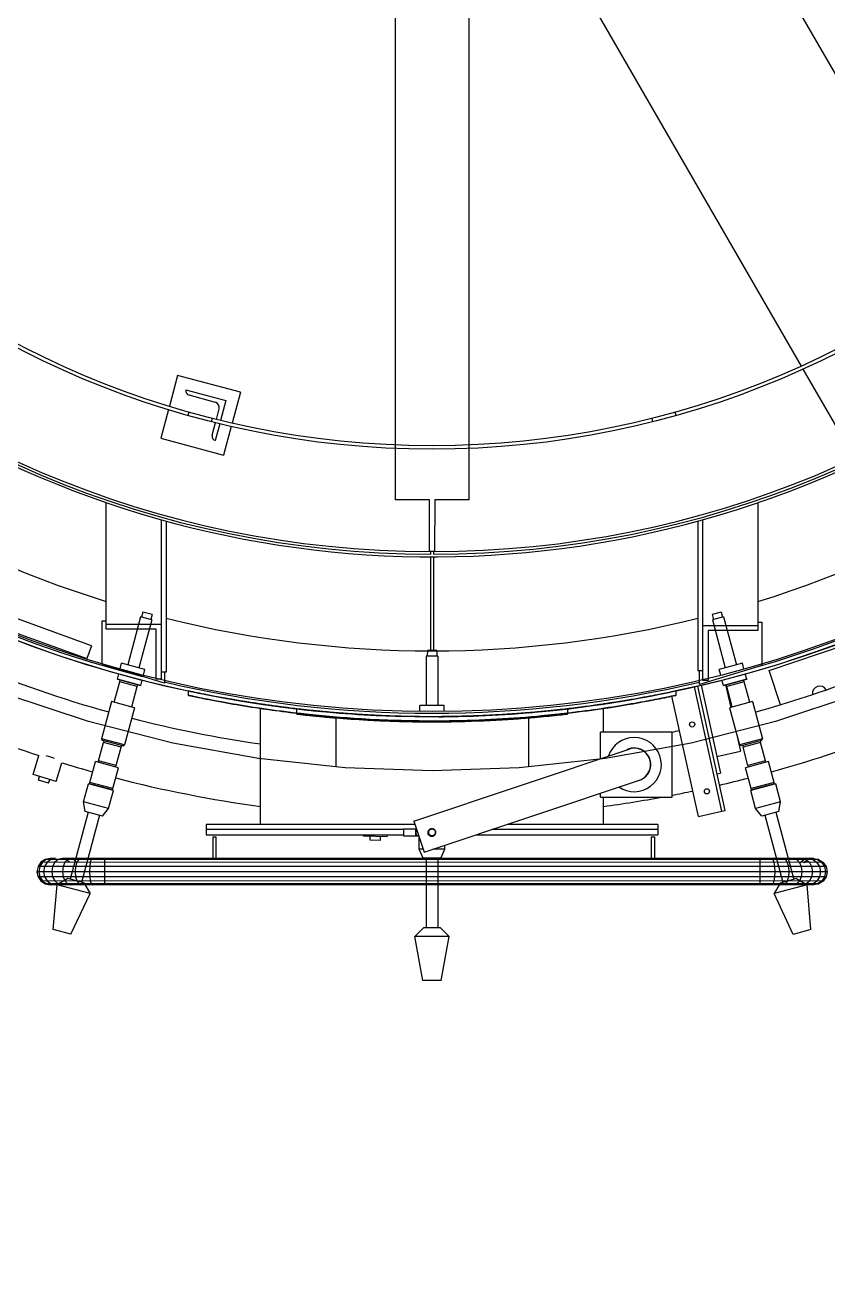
# Model space of a CAD drawing. Header units: metres. Extents: x 0 to 63075, y 0 to 44550.
# Drawn here: x 52627.5 to 52849.9, y 38538.7 to 38888 of the extents above; entities that cross this region are included whole.
import ezdxf

# ---------------------------------------------------------------- set-up
doc = ezdxf.new("R2010")
doc.units = ezdxf.units.M
doc.header["$LTSCALE"] = 75
for name, color, linetype in [('GSB', 7, 'Continuous'), ('ML6', 1, 'Continuous'), ('SDM', 7, 'Continuous'), ('SL1', 8, 'Continuous')]:
    doc.layers.add(name, color=color, linetype=linetype)
doc.styles.add('ROMANS', font='ROMANS.SHX')
doc.dimstyles.new('75___1-75', dxfattribs={"dimscale": 75, "dimtxt": 2.5, "dimasz": 2, "dimexe": 1.5, "dimexo": 1, "dimgap": 0.5, "dimtad": 1, "dimdec": 0, "dimzin": 12, "dimtxsty": 'ROMANS', "dimcen": 0, "dimclrd": 256, "dimclre": 256, "dimclrt": 3, "dimazin": 3, "dimtfac": 1, "dimtdec": 0, "dimtmove": 0, "dimatfit": 0, "dimfxl": 1, "dimlwd": -1, "dimlwe": -1, "dimarcsym": 0})

# ---------------------------------------------------------------- blocks, each defined once
blk = doc.blocks.new('A$C6bae614f')
at = {"layer": 'SL1'}
for p, q in [((365301.8, 34362.4), (365301.7, 32904.5)), ((365438.3, 32904.5), (365438.3, 34362.4)), ((365741.2, 34335.5), (366331.2, 33313.4)), ((365460.8, 34173.6), (366050.8, 33151.5)), ((366054, 33146), (366297, 32725.1)), ((364900.5, 33134.3), (364885.3, 33077.4)), ((365016.4, 33103.2), (364900.5, 33134.3)), ((364916, 33107.4), (364989.6, 33087.7)), ((365016.4, 33103.2), (365001.2, 33046.3)), ((364970.2, 33084.6), (364921.7, 33097.6)), ((364989.6, 33087.7), (364979.9, 33051.3)), ((364883.6, 33071.2), (364869.5, 33018.3)), ((364921.3, 33066.7), (364919.6, 33060.6)), ((364963.1, 33049), (364964.7, 33055.1)), ((364972.1, 33053.2), (364977.2, 33072.4)), ((365775.3, 33055.1), (365776.9, 33048.9)), ((365820.4, 33060.6), (365818.7, 33066.7)), ((364964.2, 33023.9), (364970.4, 33047.1)), ((364978.2, 33045.2), (364969.9, 33014.1)), ((364999.5, 33040.2), (364985.4, 32987.3)), ((364869.5, 33018.3), (364985.4, 32987.3)), ((364768.6, 32665.9), (364768.7, 32899.7)), ((365365.2, 32904.5), (365301.7, 32904.5)), ((365365.2, 32809.3), (365365.2, 32904.5)), ((365374.8, 32904.5), (365374.7, 32809.3)), ((365438.3, 32904.5), (365374.8, 32904.5)), ((365971.3, 32899.7), (365971.3, 32663.4)), ((364870.3, 32868.1), (364870.2, 32573.8)), ((365869.7, 32571.3), (365869.7, 32868.1)), ((364879.8, 32587.3), (364879.8, 32865.5)), ((365860.2, 32865.5), (365860.2, 32589.5)), ((365374.7, 32809.3), (365365.2, 32809.3)), ((365366.8, 32799.5), (365366.8, 32626)), ((365367.6, 32804.5), (365367.6, 32809.3)), ((365372.4, 32809.3), (365372.4, 32804.5)), ((365373.2, 32626), (365373.2, 32799.5)), ((364741.6, 32635.6), (364553.6, 32704)), ((364761.2, 32601.4), (364761.2, 32681.4)), ((364761.2, 32681.4), (364768.6, 32681.4)), ((364832.2, 32688.6), (364808.5, 32600.4)), ((364852.8, 32683.1), (364829.1, 32594.9)), ((364852.8, 32683.1), (364832.2, 32688.6)), ((364836.6, 32697.7), (364834, 32688.1)), ((364853.5, 32693.2), (364836.6, 32697.7)), ((364853.5, 32693.2), (364850.9, 32683.6)), ((365903.3, 32697.7), (365886.5, 32693.2)), ((365886.5, 32693.2), (365889, 32683.5)), ((365907.8, 32688.6), (365887.2, 32683)), ((365887.2, 32683), (365910.8, 32594.8)), ((365903.3, 32697.7), (365906, 32688.1)), ((365907.8, 32688.6), (365931.4, 32600.3)), ((364544.9, 32680.2), (364732.9, 32611.8)), ((364768.6, 32675.4), (364870.2, 32675.4)), ((364860.7, 32665.9), (364768.6, 32665.9)), ((364860.7, 32573.8), (364860.7, 32665.9)), ((365869.7, 32672.9), (365971.3, 32672.9)), ((365879.2, 32663.4), (365879.2, 32571.3)), ((365971.3, 32663.4), (365879.2, 32663.4)), ((365971.3, 32679.2), (365978.4, 32679.2)), ((365978.4, 32679.2), (365978.4, 32599.2)), ((364741.6, 32635.6), (364732.9, 32611.8)), ((365991.7, 32589.8), (366133.7, 32638)), ((365380.6, 32616.4), (365359.3, 32616.4)), ((365359.3, 32616.4), (365359.3, 32525)), ((365361.3, 32626.4), (365361.2, 32616.4)), ((365378.7, 32626.4), (365361.3, 32626.4)), ((365378.7, 32626.4), (365378.7, 32616.4)), ((365380.6, 32616.4), (365380.6, 32525)), ((364876.2, 32566.4), (364761.2, 32601.4)), ((364794.5, 32592.9), (364797.3, 32603.4)), ((364794.5, 32592.9), (364797.3, 32603.4)), ((364840.3, 32591.9), (364797.3, 32603.4)), ((364840.3, 32591.9), (364797.3, 32603.4)), ((364837.5, 32581.3), (364840.3, 32591.9)), ((364837.5, 32581.3), (364840.3, 32591.9)), ((365860.2, 32589.5), (365869.7, 32589.5)), ((365978.4, 32599.2), (365863.4, 32564.2)), ((365863.4, 32564.2), (365863.4, 32589.5)), ((365942.6, 32603.3), (365899.6, 32591.8)), ((365942.6, 32603.3), (365899.6, 32591.8)), ((365902.5, 32581.3), (365899.6, 32591.8)), ((365902.5, 32581.3), (365899.6, 32591.8)), ((365945.4, 32592.8), (365942.6, 32603.3)), ((365945.4, 32592.8), (365942.6, 32603.3)), ((366013.1, 32526.7), (365991.7, 32589.8)), ((364783.7, 32531.2), (364793.9, 32569.1)), ((364789.4, 32573.9), (364792.1, 32583.7)), ((364789.4, 32573.9), (364792.1, 32583.7)), ((364832.4, 32562.4), (364789.4, 32573.9)), ((364789.4, 32573.9), (364832.4, 32562.4)), ((364793.9, 32569.1), (364794.8, 32572.5)), ((364826.2, 32560.5), (364793.9, 32569.1)), ((364832.4, 32562.4), (364835, 32572.2)), ((364832.4, 32562.4), (364835, 32572.2)), ((364870.2, 32573.8), (364860.7, 32573.8)), ((364870.2, 32587.3), (364879.8, 32587.3)), ((364876.2, 32587.3), (364876.2, 32566.4)), ((365879.2, 32571.3), (365869.7, 32571.3)), ((365907.5, 32562.4), (365904.9, 32572.1)), ((365907.5, 32562.4), (365904.9, 32572.1)), ((365950.5, 32573.9), (365907.5, 32562.4)), ((365907.5, 32562.4), (365950.5, 32573.9)), ((365946.1, 32569.1), (365913.8, 32560.4)), ((365946.1, 32569.1), (365945.2, 32572.4)), ((365956.2, 32531.2), (365946.1, 32569.1)), ((365950.5, 32573.9), (365947.9, 32583.6)), ((365950.5, 32573.9), (365947.9, 32583.6)), ((364736.1, 32495.7), (364583.7, 32546.4)), ((364816, 32522.6), (364826.2, 32560.5)), ((364826.2, 32560.5), (364827.1, 32563.8)), ((364920, 32552.2), (364919.8, 32552.2)), ((364920, 32552.2), (364920, 32544)), ((365861.4, 32320.6), (365812.2, 32542.3)), ((365819.9, 32543.9), (365820, 32544)), ((365853.9, 32559.6), (365820, 32552.1)), ((365820, 32552.1), (365820, 32544)), ((365860.1, 32561), (365853.9, 32559.6)), ((365904.8, 32330.2), (365853.9, 32559.6)), ((365911, 32331.5), (365860.1, 32561.1)), ((365866.3, 32562.6), (365902.2, 32400.5)), ((365911.6, 32563.4), (365920.9, 32521.7)), ((365913.8, 32560.4), (365912.9, 32563.8)), ((365923.9, 32522.5), (365913.8, 32560.4)), ((366156.3, 32546.4), (366003.9, 32495.7)), ((364778.8, 32532.6), (364760.2, 32463.8)), ((364821, 32521.2), (364778.8, 32532.6)), ((364821, 32521.2), (364802.7, 32452.5)), ((365045, 32529.3), (365045, 32529.2)), ((365053.5, 32305.7), (365053.5, 32519.9)), ((365120, 32519.1), (365120, 32509.6)), ((365126.9, 32518.3), (365124.8, 32518.6)), ((365392.2, 32525), (365347.7, 32525)), ((365392.2, 32525), (365347.7, 32525)), ((365347.7, 32514.2), (365347.7, 32525)), ((365347.7, 32514.2), (365347.7, 32525)), ((365392.2, 32514.1), (365392.2, 32525)), ((365392.2, 32514.1), (365392.2, 32525)), ((365620, 32519.1), (365620, 32509.6)), ((365677, 32526.6), (365677, 32526.6)), ((365686.5, 32528), (365686.5, 32528)), ((365686.5, 32476.2), (365686.5, 32519.9)), ((365695, 32529.2), (365695, 32529.2)), ((365961.2, 32532.5), (365919, 32521.2)), ((365919, 32521.2), (365937.3, 32452.4)), ((365961.2, 32532.5), (365979.8, 32463.8)), ((364891.7, 32456), (364736.1, 32495.7)), ((365164.1, 32504.9), (365164.1, 32504.9)), ((365192.2, 32511.9), (365192.2, 32511.9)), ((365192.2, 32502.4), (365192.2, 32412.1)), ((365547.8, 32511.9), (365547.8, 32511.9)), ((365547.8, 32502.4), (365547.8, 32412.1)), ((366003.9, 32495.7), (365848.3, 32455.9)), ((365812.7, 32476.2), (365680.7, 32476.2)), ((365680.7, 32427.1), (365680.7, 32476.2)), ((365812.7, 32356.2), (365812.7, 32476.2)), ((365931, 32475.8), (365938.8, 32440.8)), ((364754.8, 32423.4), (364763.9, 32457.2)), ((364802.7, 32452.5), (364760.2, 32463.8)), ((364762.4, 32460.7), (364760.2, 32463.8)), ((364799.2, 32450.8), (364762.4, 32460.7)), ((364764.9, 32460), (364763.9, 32457.2)), ((364796.2, 32448.5), (364763.9, 32457.2)), ((364787.1, 32414.7), (364796.2, 32448.5)), ((364796.7, 32451.5), (364796.2, 32448.5)), ((364799.2, 32450.8), (364802.7, 32452.5)), ((365049.8, 32427.4), (364891.7, 32456)), ((365848.3, 32455.9), (365690.2, 32427.4)), ((365979.8, 32463.8), (365937.3, 32452.4)), ((365940.7, 32450.8), (365937.3, 32452.4)), ((365977.5, 32460.6), (365940.7, 32450.8)), ((365943.2, 32451.4), (365943.8, 32448.5)), ((365976.1, 32457.1), (365943.8, 32448.5)), ((365952.8, 32414.7), (365943.8, 32448.5)), ((365975.1, 32460), (365976.1, 32457.1)), ((365985.1, 32423.3), (365976.1, 32457.1)), ((365977.5, 32460.6), (365979.8, 32463.8)), ((364634.2, 32397.7), (364644.7, 32432.8)), ((364666.8, 32429.7), (364658.3, 32432.3)), ((364673.7, 32427.6), (364666.8, 32429.7)), ((365209.5, 32410.3), (365049.8, 32427.4)), ((365336.2, 32311.5), (365733.4, 32444.8)), ((365690.2, 32427.4), (365530.5, 32410.3)), ((365895.4, 32431.1), (365938.8, 32440.8)), ((364676.4, 32385.1), (364686.7, 32419.5)), ((364738.6, 32383.2), (364748.9, 32421.8)), ((364791.4, 32410.5), (364748.9, 32421.8)), ((364754.3, 32420.4), (364754.8, 32423.4)), ((364787.1, 32414.7), (364754.8, 32423.4)), ((364781.1, 32371.8), (364791.4, 32410.5)), ((364786.1, 32411.9), (364787.1, 32414.7)), ((365370, 32404.5), (365209.5, 32410.3)), ((365530.5, 32410.3), (365370, 32404.5)), ((365991, 32421.8), (365948.5, 32410.4)), ((365958.9, 32371.8), (365948.5, 32410.4)), ((365985.1, 32423.3), (365952.8, 32414.7)), ((365953.9, 32411.9), (365952.8, 32414.7)), ((365985.6, 32420.4), (365985.1, 32423.3)), ((366001.4, 32383.2), (365991, 32421.8)), ((364676.4, 32385.1), (364634.2, 32397.7)), ((364644, 32387.5), (364646, 32394.2)), ((364662.5, 32381.9), (364644, 32387.5)), ((364662.5, 32381.9), (364664.5, 32388.6)), ((364727.1, 32347.7), (364736, 32380.7)), ((364738, 32380.8), (364736, 32380.7)), ((364782.1, 32368.4), (364736, 32380.7)), ((364738, 32380.8), (364738.6, 32383.2)), ((364759.2, 32375.1), (364738, 32380.8)), ((364781.1, 32371.8), (364738.6, 32383.2)), ((365355.3, 32254.3), (365752.6, 32387.6)), ((365896, 32399.1), (365902.2, 32400.5)), ((366004, 32380.7), (365957.8, 32368.3)), ((366001.4, 32383.2), (365958.9, 32371.8)), ((366002, 32380.8), (365959.5, 32369.4)), ((366002, 32380.8), (366001.4, 32383.2)), ((366002, 32380.8), (366004, 32380.7)), ((366012.8, 32347.7), (366004, 32380.7)), ((364780.4, 32369.4), (364759.2, 32375.1)), ((364773.3, 32335.4), (364782.1, 32368.4)), ((364780.4, 32369.4), (364781.1, 32371.8)), ((364780.4, 32369.4), (364782.1, 32368.4)), ((365680.7, 32356.2), (365680.7, 32363.5)), ((365680.7, 32356.2), (365812.7, 32356.2)), ((365686.5, 32305.7), (365686.5, 32356.2)), ((365959.5, 32369.4), (365957.8, 32368.3)), ((365966.7, 32335.3), (365957.8, 32368.3)), ((365959.5, 32369.4), (365958.9, 32371.8)), ((364773.3, 32335.4), (364727.1, 32347.7)), ((364730.1, 32329.7), (364727.1, 32347.7)), ((364761.7, 32321.3), (364773.3, 32335.4)), ((365904.8, 32330.2), (365911, 32331.5)), ((366012.8, 32347.7), (365966.7, 32335.3)), ((365978.3, 32321.2), (365966.7, 32335.3)), ((366009.8, 32329.7), (366012.8, 32347.7)), ((364735.6, 32328.3), (364702.4, 32204.5)), ((364756.2, 32322.7), (364723.1, 32198.9)), ((364761.7, 32321.3), (364730.1, 32329.7)), ((365336.2, 32311.5), (365355.3, 32254.3)), ((365861.4, 32320.6), (365904.8, 32330.2)), ((366009.8, 32329.7), (365978.3, 32321.2)), ((365983.7, 32322.7), (366016.9, 32198.9)), ((366004.4, 32328.2), (366037.6, 32204.4)), ((365338.1, 32305.7), (364953.5, 32305.7)), ((364953.5, 32305.7), (364953.5, 32286.7)), ((365317.1, 32296.2), (364953.5, 32296.2)), ((364953.5, 32286.7), (365317.1, 32286.7)), ((365243.4, 32284.2), (365243.5, 32286.7)), ((365287.4, 32282.9), (365287.5, 32286.7)), ((365317.1, 32297.4), (365317.1, 32284.9)), ((365317.1, 32297.4), (365340.9, 32297.4)), ((365317.1, 32284.9), (365345.1, 32284.9)), ((365339.3, 32291.2), (365339.9, 32291.2)), ((365362.5, 32291.2), (365363.6, 32291.2)), ((365363.6, 32291.2), (365363.6, 32287)), ((365376.4, 32291.2), (365376.1, 32291.2)), ((365376.1, 32288.6), (365376.1, 32291.2)), ((365451.8, 32286.7), (365786.5, 32286.6)), ((365786.5, 32296.2), (365480.2, 32296.2)), ((365786.5, 32305.7), (365508.6, 32305.7)), ((365786.5, 32305.7), (365786.5, 32286.6)), ((364965.5, 32282.1), (364965.5, 32243)), ((364971.9, 32282.1), (364965.5, 32282.1)), ((364971.9, 32243), (364971.9, 32282.1)), ((365287.4, 32282.9), (365243.4, 32284.2)), ((365255.5, 32276.8), (365255.7, 32283.8)), ((365274.8, 32276.2), (365255.5, 32276.8)), ((365274.8, 32276.2), (365275, 32283.2)), ((365346.1, 32259.9), (365346.1, 32281.8)), ((365393.8, 32259.9), (365393.8, 32267.2)), ((365774.5, 32282.1), (365774.5, 32243)), ((365780.8, 32282.1), (365774.5, 32282.1)), ((365780.8, 32243), (365780.8, 32282.1)), ((364656.2, 32241.2), (364648.3, 32235.9)), ((364658.9, 32241.2), (364651.2, 32235.9)), ((364665.5, 32243), (364656.2, 32241.2)), ((366083.8, 32241.1), (364656.2, 32241.2)), ((364668, 32243), (364658.9, 32241.2)), ((364667, 32241.2), (364659.9, 32235.9)), ((364675.4, 32243), (364665.5, 32243)), ((364667, 32241.2), (364675.4, 32243)), ((364674.9, 32241.2), (364670.7, 32242)), ((364671.9, 32242.2), (364677.1, 32241.2)), ((364680, 32241.2), (364673.9, 32235.9)), ((364687.3, 32243), (364680, 32241.2)), ((366074.5, 32243), (364687.3, 32243)), ((364692.4, 32235.9), (364697.4, 32241.2)), ((364700.8, 32235.9), (364696.1, 32239.9)), ((364703.2, 32243), (364697.4, 32241.2)), ((364713.9, 32235.9), (364709, 32241.2)), ((364718.1, 32241.2), (364714.6, 32235.9)), ((364722.1, 32243), (364718.1, 32241.2)), ((364741.2, 32241.2), (364739.4, 32235.9)), ((364743.3, 32243), (364741.2, 32241.2)), ((364765.5, 32243), (364765.5, 32241.2)), ((364765.5, 32241.2), (364765.5, 32235.9)), ((365353.4, 32259.9), (365346.1, 32259.9)), ((365353.7, 32243.3), (365346.1, 32259.9)), ((365386.3, 32243.3), (365353.7, 32243.3)), ((365359.3, 32243.3), (365359.2, 32115.2)), ((365393.8, 32259.9), (365372.2, 32259.9)), ((365380.7, 32243.3), (365380.7, 32115.2)), ((365386.3, 32243.3), (365393.8, 32259.9)), ((365974.5, 32243), (365974.5, 32241.1)), ((365974.5, 32241.1), (365974.5, 32194.2)), ((365996.7, 32243), (365998.8, 32241.1)), ((365998.8, 32241.1), (366000.6, 32235.8)), ((366021.9, 32241.1), (366017.9, 32243)), ((366021.9, 32241.1), (366025.3, 32235.8)), ((366031, 32241.1), (366036.8, 32243)), ((366036.8, 32243), (366042.6, 32241.1)), ((366047.6, 32235.8), (366042.6, 32241.1)), ((366043.8, 32239.8), (366045.3, 32241.1)), ((366049, 32235.8), (366056.1, 32241.1)), ((366052.6, 32243), (366059.9, 32241.1)), ((366055.1, 32235.8), (366061.2, 32240)), ((366057.2, 32235.8), (366062.2, 32239.2)), ((366059.9, 32241.1), (366066.1, 32235.8)), ((366064.6, 32243), (366073, 32241.1)), ((366072, 32243), (366081.1, 32241.1)), ((366073, 32241.1), (366080.1, 32235.8)), ((366074.5, 32243), (366083.8, 32241.1)), ((366081.1, 32241.1), (366088.8, 32235.8)), ((366083.8, 32241.1), (366091.7, 32235.8)), ((364643, 32228), (364641.1, 32218.6)), ((364641.1, 32218.6), (364643, 32209.3)), ((366098.9, 32218.6), (364641.1, 32218.6)), ((364648.3, 32235.9), (364643, 32228)), ((366097, 32227.9), (364643, 32228)), ((364646.1, 32228), (364644.2, 32218.6)), ((364644.2, 32218.6), (364646.1, 32209.3)), ((364651.2, 32235.9), (364646.1, 32228)), ((366091.7, 32235.8), (364648.3, 32235.9)), ((364655.1, 32228), (364653.4, 32218.6)), ((364653.4, 32218.6), (364655.1, 32209.3)), ((364659.9, 32235.9), (364655.1, 32228)), ((364669.7, 32228), (364668.3, 32218.6)), ((364668.3, 32218.6), (364669.7, 32209.3)), ((364673.9, 32235.9), (364669.7, 32228)), ((364689.1, 32228), (364688, 32218.6)), ((364688, 32218.6), (364689.1, 32209.3)), ((364692.4, 32235.9), (364689.1, 32228)), ((364712.4, 32228), (364711.5, 32218.6)), ((364711.5, 32218.6), (364712.4, 32209.3)), ((364714.6, 32235.9), (364712.4, 32228)), ((364738.3, 32228), (364737.8, 32218.6)), ((364737.8, 32218.6), (364738.3, 32209.3)), ((364739.4, 32235.9), (364738.3, 32228)), ((364765.5, 32235.9), (364765.5, 32228)), ((364765.5, 32228), (364765.5, 32194.2)), ((366000.6, 32235.8), (366001.7, 32227.9)), ((366001.7, 32227.9), (366002.1, 32218.6)), ((366002.1, 32218.6), (366001.7, 32209.2)), ((366025.3, 32235.8), (366027.6, 32227.9)), ((366027.6, 32227.9), (366028.4, 32218.6)), ((366028.4, 32218.6), (366027.6, 32209.2)), ((366047.6, 32235.8), (366050.9, 32227.9)), ((366050.9, 32227.9), (366052, 32218.6)), ((366052, 32218.6), (366050.9, 32209.2)), ((366066.1, 32235.8), (366070.3, 32227.9)), ((366070.3, 32227.9), (366071.7, 32218.6)), ((366071.7, 32218.6), (366070.3, 32209.2)), ((366080.1, 32235.8), (366084.9, 32227.9)), ((366084.9, 32227.9), (366086.5, 32218.6)), ((366086.5, 32218.6), (366084.9, 32209.2)), ((366088.8, 32235.8), (366093.9, 32227.9)), ((366091.7, 32235.8), (366097, 32227.9)), ((366093.9, 32227.9), (366095.7, 32218.6)), ((366095.7, 32218.6), (366093.9, 32209.2)), ((366097, 32227.9), (366098.9, 32218.6)), ((366098.9, 32218.6), (366097, 32209.2)), ((364643, 32209.3), (364648.3, 32201.4)), ((366097, 32209.2), (364643, 32209.3)), ((364646.1, 32209.3), (364651.2, 32201.4)), ((364648.3, 32201.4), (364656.2, 32196.1)), ((366091.7, 32201.3), (364648.3, 32201.4)), ((364651.2, 32201.4), (364658.9, 32196.1)), ((364655.1, 32209.3), (364659.9, 32201.4)), ((364656.2, 32196.1), (364665.5, 32194.2)), ((366081.1, 32196), (364656.2, 32196.1)), ((364658.9, 32196.1), (364668, 32194.2)), ((364659.9, 32201.4), (364667, 32196.1)), ((366074.5, 32194.2), (364665.5, 32194.2)), ((364667, 32196.1), (364675.4, 32194.2)), ((364669.7, 32209.3), (364673.9, 32201.4)), ((364671.2, 32111.7), (364678.2, 32194.5)), ((364673.9, 32201.4), (364680, 32196.1)), ((364697.7, 32205.7), (364678.2, 32194.5)), ((364739, 32178.2), (364678.2, 32194.5)), ((364680, 32196.1), (364687.3, 32194.2)), ((364689.1, 32209.3), (364692.4, 32201.4)), ((364692.4, 32201.4), (364697.4, 32196.1)), ((364697.4, 32196.1), (364703.2, 32194.2)), ((364727.7, 32197.7), (364697.7, 32205.7)), ((364712.4, 32209.3), (364714.6, 32201.4)), ((364714.6, 32201.4), (364718.1, 32196.1)), ((364718.1, 32196.1), (364722.1, 32194.2)), ((364727.7, 32197.7), (364739, 32178.2)), ((364738.3, 32209.3), (364739.4, 32201.4)), ((364739.4, 32201.4), (364741.2, 32196.1)), ((364741.2, 32196.1), (364743.3, 32194.2)), ((365998.8, 32196), (365996.7, 32194.2)), ((366000.6, 32201.3), (365998.8, 32196)), ((366001.7, 32209.2), (366000.6, 32201.3)), ((366012.2, 32197.6), (366000.9, 32178.1)), ((366061.8, 32194.4), (366000.9, 32178.1)), ((366042.2, 32205.7), (366012.2, 32197.6)), ((366021.9, 32196), (366017.8, 32194.2)), ((366025.3, 32201.3), (366021.9, 32196)), ((366027.6, 32209.2), (366025.3, 32201.3)), ((366042.6, 32196), (366036.8, 32194.2)), ((366042.2, 32205.7), (366061.8, 32194.4)), ((366047.6, 32201.3), (366042.6, 32196)), ((366050.9, 32209.2), (366047.6, 32201.3)), ((366059.9, 32196), (366052.6, 32194.2)), ((366066.1, 32201.3), (366059.9, 32196)), ((366068.7, 32111.6), (366061.8, 32194.4)), ((366073, 32196), (366064.6, 32194.2)), ((366070.3, 32209.2), (366066.1, 32201.3)), ((366081.1, 32196), (366072, 32194.2)), ((366080.1, 32201.3), (366073, 32196)), ((366083.8, 32196), (366074.5, 32194.2)), ((366084.9, 32209.2), (366080.1, 32201.3)), ((366088.8, 32201.3), (366081.1, 32196)), ((366081.1, 32196), (366083.8, 32196)), ((366091.7, 32201.3), (366083.8, 32196)), ((366093.9, 32209.2), (366088.8, 32201.3)), ((366097, 32209.2), (366091.7, 32201.3)), ((364703.7, 32103), (364739, 32178.2)), ((366036.3, 32102.9), (366000.9, 32178.1)), ((364703.7, 32103), (364671.2, 32111.7)), ((365354.4, 32115.2), (365338.5, 32099.2)), ((365401.5, 32099.2), (365338.5, 32099.2)), ((365353.2, 32017.5), (365338.5, 32099.2)), ((365385.5, 32115.2), (365354.4, 32115.2)), ((365385.5, 32115.2), (365401.5, 32099.2)), ((365386.8, 32017.5), (365401.5, 32099.2)), ((366068.7, 32111.6), (366036.3, 32102.9)), ((365386.8, 32017.5), (365353.2, 32017.5))]:
    blk.add_line(p, q, dxfattribs=at)
for centre, radius in [((365370, 34654.5), 2150), ((365370, 34654.5), 2140.5), ((365370, 34654.5), 1656.4), ((365370, 34654.5), 1650), ((365849.8, 32490.2), 4.76), ((365877.1, 32366.9), 4.76), ((365369.8, 32291.2), 6.25)]:
    blk.add_circle(centre, radius, dxfattribs=at)
for centre, radius, start, end in [((365370, 34654.5), 1855, 162.2003, 358.2326), ((365370, 34654.5), 2150, 171.443, 355.4647), ((365370, 34654.5), 2143.5, 171.4168, 255.5737), ((365370, 34654.5), 1850, 180.0718, 269.9244), ((365370, 34654.5), 1845.2, 180.072, 269.9242), ((365370, 34654.5), 1845.2, 270.072, 358.2233), ((365370, 34654.5), 1850, 270.0718, 358.2279), ((365370, 34654.5), 2143.5, 286.3021, 345.1114), ((365370, 34654.5), 2028.5, 197.5242, 252.754), ((365370, 34654.5), 2028.5, 287.2423, 342.472), ((364923.7, 33105.4), 8, 164.9981, 254.9981), ((364967.6, 33075), 10, 344.9981, 74.9981), ((364972, 33021.8), 8, 164.9981, 254.9981), ((365370, 34654.5), 2222.8, 240.5628, 254.4335), ((365370, 34654.5), 2028.5, 256.0134, 283.9828), ((365370, 34654.5), 2222.8, 285.5628, 295.7587), ((365370, 34654.5), 2337.1, 240.5375, 251.9199), ((365370, 34654.5), 2143.5, 256.6809, 283.3057), ((365207.4, 33875.7), 1354.3, 257.7491, 258.1189), ((365370, 34654.5), 2337.1, 285.5375, 295.9664), ((366085.2, 32547.6), 13.5, 28.0802, 189.416), ((365340.8, 34459), 1952.3, 261.6479, 261.8075), ((365365.5, 34609.4), 2104.7, 263.5668, 264.5083), ((365359, 34751.9), 2248, 276.1433, 276.6667), ((365370, 34654.5), 2222.8, 255.5628, 261.8123), ((365373.6, 34688.5), 2193.7, 263.5529, 264.5192), ((365373, 34688.3), 2193.4, 264.6642, 265.271), ((365370.2, 34656.2), 2151.7, 264.8036, 267.2645), ((365378.3, 34747.6), 2252.9, 264.8599, 265.2604), ((365365.3, 34576.5), 2071.8, 266.225, 266.6726), ((365370.9, 34659.3), 2164.3, 268.0096, 268.329), ((365377.7, 34565.3), 2060.4, 274.7363, 275.1751), ((365361.8, 34747.6), 2252.9, 274.7359, 275.1371), ((365366.6, 34687.6), 2192.8, 275.1529, 276.4361), ((365370, 34654.5), 2222.8, 281.4822, 281.8434), ((365743, 32416.2), 50, 235.6498, 161.4509), ((365743, 32416.2), 30.5, 279.9872, 117.1134), ((365743, 32416.2), 30.2, 288.5503, 108.5503), ((365370, 34654.5), 2337.1, 252.9987, 254.4588), ((365370, 34654.5), 2337.1, 255.5375, 262.2151), ((365370, 34654.5), 2337.1, 283.1208, 284.4588), ((365370, 34654.5), 2337.1, 277.7811, 280.453), ((365370, 34654.5), 2337.1, 280.9176, 281.8754), ((365369.5, 32290.8), 7.07, 86.4501, 108.4989)]:
    blk.add_arc(centre, radius, start, end, dxfattribs=at)
for centre, major_axis, ratio, start_param, end_param in [((365339.8, 32291.2), (0, 6.25), 0.086824, 0, 1.570796), ((365339.8, 32291.2), (0, 6.25), 0.086824, 1.570796, 3.141593), ((365344.3, 32291.2), (0, -6.25), 0.704416, 3.870248, 4.712389), ((365344.3, 32291.2), (0, -6.25), 0.704416, 4.712389, 6.283185), ((365369.8, 32297.4), (-6.25, 0), 0.302029, 0.676906, 0.864629), ((365369.8, 32297.4), (-6.25, 0), 0.302029, 2.276963, 2.334974)]:
    blk.add_ellipse(centre, major_axis=major_axis, ratio=ratio, start_param=start_param, end_param=end_param, dxfattribs=at)
for points, knots in [([(365820, 32552.1), (365820.6, 32552.4), (365808.8, 32549.6), (365785.7, 32545.1), (365774.2, 32542.8), (365759.9, 32540.1), (365743.4, 32537.2), (365726.9, 32534.3), (365708.1, 32531.2), (365688.3, 32528.2), (365653.5, 32523), (365610.4, 32517.5), (365563, 32513.2), (365535.9, 32510.7), (365507.4, 32508.7), (365478.5, 32507.3), (365449.5, 32505.8), (365420.1, 32504.9), (365391.6, 32504.6), (365384.4, 32504.5), (365377.4, 32504.5), (365370.2, 32504.5), (365327.4, 32504.5), (365282.8, 32505.8), (365239.8, 32508.4), (365204, 32510.6), (365169.3, 32513.7), (365137.5, 32517.1), (365112, 32519.9), (365088.4, 32523), (365067.3, 32526), (365062, 32526.7), (365056.9, 32527.4), (365051.9, 32528.2), (365021.7, 32532.7), (364994.7, 32537.5), (364973.5, 32541.4), (364955.8, 32544.8), (364942.1, 32547.5), (364933.2, 32549.4), (364926, 32550.9), (364921.9, 32551.8), (364920.4, 32552.1), (364920.1, 32552.2), (364919.9, 32552.2), (364919.8, 32552.2), (364919.8, 32552.2), (364919.8, 32552.2), (364919.8, 32552.2)], [-2720.818551, -2720.818551, -2720.818551, -2720.818551, -2550.761656, -2550.761656, -2550.761656, -2465.733209, -2465.733209, -2465.733209, -2380.704761, -2380.704761, -2380.704761, -2231.915015, -2231.915015, -2231.915015, -2146.892303, -2146.892303, -2146.892303, -2061.869592, -2061.869592, -2061.869592, -2040.613914, -2040.613914, -2040.613914, -1913.079846, -1913.079846, -1913.079846, -1806.801456, -1806.801456, -1806.801456, -1721.778744, -1721.778744, -1721.778744, -1700.523066, -1700.523066, -1700.523066, -1572.980395, -1572.980395, -1572.980395, -1466.694835, -1466.694835, -1466.694835, -1381.666388, -1381.666388, -1381.666388, -1360.409276, -1360.409276, -1360.409276, -1360.15998, -1360.15998, -1360.15998, -1360.15998]), ([(365820, 32544), (365820.6, 32544.2), (365808.8, 32541.5), (365785.7, 32536.9), (365774.2, 32534.7), (365759.9, 32532), (365743.4, 32529.1), (365726.9, 32526.2), (365708.1, 32523.1), (365688.3, 32520.1), (365653.5, 32514.9), (365610.4, 32509.4), (365563, 32505.1), (365535.9, 32502.7), (365507.4, 32500.7), (365478.5, 32499.2), (365449.5, 32497.8), (365420.1, 32496.9), (365391.6, 32496.6), (365384.4, 32496.5), (365377.4, 32496.5), (365370.2, 32496.5), (365327.4, 32496.5), (365282.8, 32497.8), (365239.8, 32500.4), (365204, 32502.6), (365169.3, 32505.6), (365137.5, 32509.1), (365112, 32511.9), (365088.4, 32514.9), (365067.3, 32517.9), (365062, 32518.6), (365056.9, 32519.4), (365051.9, 32520.1), (365021.7, 32524.6), (364994.7, 32529.3), (364973.5, 32533.3), (364955.8, 32536.6), (364942.1, 32539.4), (364933.2, 32541.2), (364926, 32542.7), (364921.9, 32543.6), (364920.4, 32543.9), (364920.1, 32544), (364919.9, 32544), (364919.8, 32544), (364919.8, 32544.1), (364922.6, 32543.4), (364928.4, 32542.2)], [0, 0, 0, 0, 170.05271, 170.05271, 170.05271, 255.079064, 255.079064, 255.079064, 340.105419, 340.105419, 340.105419, 488.891654, 488.891654, 488.891654, 573.912359, 573.912359, 573.912359, 658.933065, 658.933065, 658.933065, 680.188241, 680.188241, 680.188241, 807.719299, 807.719299, 807.719299, 913.995181, 913.995181, 913.995181, 999.015887, 999.015887, 999.015887, 1020.271063, 1020.271063, 1020.271063, 1147.810595, 1147.810595, 1147.810595, 1254.093539, 1254.093539, 1254.093539, 1339.119894, 1339.119894, 1339.119894, 1360.376482, 1360.376482, 1360.376482, 1446.186737, 1446.186737, 1446.186737, 1446.186737]), ([(364928.5, 32542.2), (364924.2, 32543.1), (364921.5, 32543.7), (364920.4, 32543.9), (364920.1, 32544), (364919.9, 32544), (364919.8, 32544), (364919.8, 32544.1), (364926.1, 32542.7), (364939.1, 32540), (364949.9, 32537.8), (364965.4, 32534.7), (364984.6, 32531.2), (365000, 32528.4), (365017.8, 32525.4), (365036.9, 32522.4), (365041.6, 32521.7), (365046.5, 32520.9), (365051.5, 32520.2), (365081.5, 32515.7), (365117.4, 32511), (365156.9, 32507), (365189.8, 32503.8), (365225.3, 32501.1), (365261.5, 32499.2), (365290.4, 32497.8), (365319.8, 32496.9), (365348.4, 32496.6), (365355.5, 32496.5), (365362.6, 32496.5), (365369.7, 32496.5), (365412.5, 32496.5), (365457.1, 32497.8), (365500.1, 32500.4), (365535.9, 32502.6), (365570.6, 32505.6), (365602.5, 32509.1), (365627.9, 32511.8), (365651.6, 32514.9), (365672.7, 32517.9), (365677.9, 32518.6), (365683.1, 32519.3), (365688.1, 32520.1), (365718.3, 32524.6), (365745.3, 32529.3), (365766.5, 32533.3), (365784.2, 32536.6), (365797.8, 32539.4), (365806.8, 32541.2), (365813.9, 32542.7), (365818.1, 32543.6), (365819.5, 32543.9), (365819.8, 32543.9), (365820, 32544), (365820, 32544)], [-1446.185663, -1446.185663, -1446.185663, -1446.185663, -1381.633071, -1381.633071, -1381.633071, -1360.376482, -1360.376482, -1360.376482, -1232.83695, -1232.83695, -1232.83695, -1126.554007, -1126.554007, -1126.554007, -1041.527652, -1041.527652, -1041.527652, -1020.271063, -1020.271063, -1020.271063, -892.740005, -892.740005, -892.740005, -786.464123, -786.464123, -786.464123, -701.443418, -701.443418, -701.443418, -680.188241, -680.188241, -680.188241, -552.657183, -552.657183, -552.657183, -446.381301, -446.381301, -446.381301, -361.360595, -361.360595, -361.360595, -340.105419, -340.105419, -340.105419, -212.565887, -212.565887, -212.565887, -106.282943, -106.282943, -106.282943, -21.256589, -21.256589, -21.256589, 0, 0, 0, 0]), ([(365045, 32529.2), (365017.6, 32533.4), (364993, 32537.8), (364973.5, 32541.4), (364955.8, 32544.8), (364942.1, 32547.5), (364933.2, 32549.4), (364931.5, 32549.7), (364930, 32550.1), (364928.6, 32550.3)], [1030.091303, 1030.091303, 1030.091303, 1030.091303, 1147.838157, 1147.838157, 1147.838157, 1254.123716, 1254.123716, 1254.123716, 1274.153136, 1274.153136, 1274.153136, 1274.153136]), ([(365686.5, 32519.9), (365717.3, 32524.4), (365744.9, 32529.3), (365766.5, 32533.3), (365784.2, 32536.6), (365797.8, 32539.4), (365806.8, 32541.2), (365807.7, 32541.4), (365808.5, 32541.6), (365809.3, 32541.7)], [2378.389264, 2378.389264, 2378.389264, 2378.389264, 2508.187078, 2508.187078, 2508.187078, 2614.470021, 2614.470021, 2614.470021, 2625.021203, 2625.021203, 2625.021203, 2625.021203]), ([(365809.4, 32541.7), (365803.7, 32540.6), (365795.8, 32538.9), (365785.7, 32536.9), (365774.2, 32534.7), (365759.9, 32532), (365743.4, 32529.1), (365726.9, 32526.2), (365708.1, 32523.1), (365688.3, 32520.1), (365687.7, 32520), (365687.1, 32519.9), (365686.5, 32519.8)], [-2625.012375, -2625.012375, -2625.012375, -2625.012375, -2550.700255, -2550.700255, -2550.700255, -2465.6739, -2465.6739, -2465.6739, -2380.647546, -2380.647546, -2380.647546, -2378.126715, -2378.126715, -2378.126715, -2378.126715]), ([(365695, 32529.2), (365722.4, 32533.4), (365746.9, 32537.8), (365766.5, 32541.4), (365784.2, 32544.7), (365797.8, 32547.5), (365806.8, 32549.4), (365807.7, 32549.6), (365808.6, 32549.7), (365809.4, 32549.9)], [-330.317973, -330.317973, -330.317973, -330.317973, -212.571119, -212.571119, -212.571119, -106.285559, -106.285559, -106.285559, -95.27526, -95.27526, -95.27526, -95.27526]), ([(365044.9, 32529.3), (365044.6, 32529.4), (365053.1, 32528), (365069.7, 32525.6), (365072.3, 32525.3), (365075, 32524.9), (365077.9, 32524.5)], [-981.02147, -981.02147, -981.02147, -981.02147, -858.376043, -858.376043, -858.376043, -839.504579, -839.504579, -839.504579, -839.504579]), ([(365695, 32529.2), (365695.4, 32529.3), (365686.9, 32527.9), (365670.3, 32525.6), (365662, 32524.4), (365651.6, 32523), (365639.7, 32521.5), (365627.7, 32520), (365614.2, 32518.4), (365599.8, 32516.8), (365578.3, 32514.5), (365552.3, 32512.1), (365523.8, 32510), (365504.8, 32508.7), (365484.6, 32507.5), (365463.9, 32506.6), (365443.2, 32505.7), (365422, 32505.1), (365401.1, 32504.8), (365390.6, 32504.6), (365380.2, 32504.5), (365370, 32504.5), (365329, 32504.4), (365285.6, 32505.8), (365245.5, 32508.1), (365225.5, 32509.3), (365206.3, 32510.7), (365188.6, 32512.2), (365170.8, 32513.7), (365154.6, 32515.3), (365140.1, 32516.9), (365118.4, 32519.2), (365099, 32521.6), (365083.6, 32523.7), (365073.4, 32525.1), (365065, 32526.3), (365058.8, 32527.2), (365052.6, 32528.1), (365048.5, 32528.7), (365046.5, 32529), (365045.5, 32529.2), (365045, 32529.3), (365044.9, 32529.3)], [0, 0, 0, 0, 122.62641, 122.62641, 122.62641, 183.939614, 183.939614, 183.939614, 245.252819, 245.252819, 245.252819, 337.220972, 337.220972, 337.220972, 398.533073, 398.533073, 398.533073, 459.845175, 459.845175, 459.845175, 490.501226, 490.501226, 490.501226, 613.12543, 613.12543, 613.12543, 674.437532, 674.437532, 674.437532, 735.749633, 735.749633, 735.749633, 827.71944, 827.71944, 827.71944, 889.032645, 889.032645, 889.032645, 950.34585, 950.34585, 950.34585, 980.983435, 980.983435, 980.983435, 980.983435]), ([(365276.4, 32506.6), (365267, 32507), (365257.8, 32507.4), (365248.8, 32508), (365229.3, 32509.1), (365210.6, 32510.4), (365193.3, 32511.8), (365176.1, 32513.2), (365160.2, 32514.8), (365146.1, 32516.2), (365125, 32518.4), (365106, 32520.8), (365091.1, 32522.7), (365081.2, 32524), (365073, 32525.2), (365066.9, 32526), (365062.7, 32526.6), (365059.5, 32527.1), (365057.3, 32527.4)], [1524.618637, 1524.618637, 1524.618637, 1524.618637, 1552.301912, 1552.301912, 1552.301912, 1612.005387, 1612.005387, 1612.005387, 1671.708861, 1671.708861, 1671.708861, 1761.26552, 1761.26552, 1761.26552, 1820.969959, 1820.969959, 1820.969959, 1862.663169, 1862.663169, 1862.663169, 1862.663169]), ([(365110, 32520.3), (365119.4, 32519.2), (365129.5, 32518), (365140.1, 32516.9), (365148.1, 32516), (365156.7, 32515.1), (365165.8, 32514.2)], [-780.957627, -780.957627, -780.957627, -780.957627, -735.749633, -735.749633, -735.749633, -701.637476, -701.637476, -701.637476, -701.637476]), ([(365610, 32518), (365607.5, 32517.7), (365604.5, 32517.3), (365601, 32517), (365594.6, 32516.3), (365586.6, 32515.4), (365577.5, 32514.6), (365568.3, 32513.7), (365557.8, 32512.7), (365546.8, 32511.8), (365530.2, 32510.4), (365510.2, 32509), (365488.3, 32507.8), (365473.6, 32507), (365458.1, 32506.3), (365442.2, 32505.7), (365426.3, 32505.2), (365410, 32504.8), (365393.9, 32504.7), (365385.8, 32504.6), (365377.8, 32504.5), (365370, 32504.5), (365338.5, 32504.5), (365305.1, 32505.3), (365274.3, 32506.7), (365258.8, 32507.4), (365244.1, 32508.2), (365230.5, 32509.1), (365216.8, 32510), (365204.3, 32510.9), (365193.2, 32511.8), (365185.5, 32512.4), (365178.3, 32513.1), (365171.5, 32513.7)], [-685.549694, -685.549694, -685.549694, -685.549694, -659.842522, -659.842522, -659.842522, -612.710745, -612.710745, -612.710745, -565.578968, -565.578968, -565.578968, -494.881744, -494.881744, -494.881744, -447.750262, -447.750262, -447.750262, -400.618779, -400.618779, -400.618779, -377.053038, -377.053038, -377.053038, -282.790073, -282.790073, -282.790073, -235.65859, -235.65859, -235.65859, -188.527107, -188.527107, -188.527107, -156.209285, -156.209285, -156.209285, -156.209285]), ([(365677.1, 32526.6), (365680.9, 32527.1), (365683.6, 32527.5), (365685, 32527.7), (365685.8, 32527.9), (365686.3, 32527.9), (365686.5, 32528)], [880.19579, 880.19579, 880.19579, 880.19579, 925.411089, 925.411089, 925.411089, 949.905347, 949.905347, 949.905347, 949.905347]), ([(365120, 32509.6), (365119.7, 32509.6), (365126.2, 32508.8), (365139, 32507.4), (365145.4, 32506.7), (365153.3, 32505.9), (365162.5, 32505), (365171.7, 32504.1), (365182.1, 32503.2), (365193.2, 32502.3), (365209.8, 32500.9), (365229.7, 32499.5), (365251.7, 32498.3), (365266.3, 32497.5), (365281.9, 32496.8), (365297.8, 32496.2), (365313.7, 32495.7), (365330, 32495.3), (365346.1, 32495.2), (365354.1, 32495.1), (365362.1, 32495), (365370, 32495), (365401.5, 32495), (365434.9, 32495.8), (365465.7, 32497.1), (365481.1, 32497.8), (365495.9, 32498.7), (365509.5, 32499.5), (365523.1, 32500.4), (365535.7, 32501.4), (365546.8, 32502.3), (365563.5, 32503.6), (365578.5, 32505.1), (365590.3, 32506.3), (365598.1, 32507.1), (365604.6, 32507.8), (365609.4, 32508.3), (365614.1, 32508.9), (365617.3, 32509.2), (365618.8, 32509.4), (365619.6, 32509.5), (365620, 32509.5), (365620, 32509.6), (365620.2, 32509.6), (365617.6, 32509.3), (365612.4, 32508.7)], [-1508.199203, -1508.199203, -1508.199203, -1508.199203, -1413.936463, -1413.936463, -1413.936463, -1366.805094, -1366.805094, -1366.805094, -1319.673724, -1319.673724, -1319.673724, -1248.977103, -1248.977103, -1248.977103, -1201.846023, -1201.846023, -1201.846023, -1154.714942, -1154.714942, -1154.714942, -1131.149402, -1131.149402, -1131.149402, -1036.887241, -1036.887241, -1036.887241, -989.75616, -989.75616, -989.75616, -942.62508, -942.62508, -942.62508, -871.928025, -871.928025, -871.928025, -824.796656, -824.796656, -824.796656, -777.665286, -777.665286, -777.665286, -754.099601, -754.099601, -754.099601, -694.16649, -694.16649, -694.16649, -694.16649]), ([(365467.3, 32506.7), (365445.3, 32505.7), (365422.6, 32505.1), (365400.2, 32504.7), (365390, 32504.6), (365379.9, 32504.5), (365370, 32504.5), (365369.9, 32504.5), (365369.8, 32504.5), (365369.7, 32504.5)], [1337.541822, 1337.541822, 1337.541822, 1337.541822, 1403.043226, 1403.043226, 1403.043226, 1432.894963, 1432.894963, 1432.894963, 1433.142532, 1433.142532, 1433.142532, 1433.142532]), ([(365540.7, 32511.3), (365538.9, 32511.2), (365536.7, 32511), (365534.3, 32510.8), (365529.7, 32510.5), (365524.1, 32510), (365517.5, 32509.6), (365511, 32509.1), (365503.6, 32508.7), (365495.7, 32508.2), (365483.9, 32507.5), (365469.7, 32506.8), (365454.1, 32506.2), (365446.2, 32505.9), (365438, 32505.6), (365429.6, 32505.4)], [584.955319, 584.955319, 584.955319, 584.955319, 603.069661, 603.069661, 603.069661, 636.573554, 636.573554, 636.573554, 670.077448, 670.077448, 670.077448, 720.333209, 720.333209, 720.333209, 745.598401, 745.598401, 745.598401, 745.598401]), ([(365630, 32512.2), (365620.6, 32511.1), (365610.4, 32509.9), (365599.8, 32508.8), (365591.8, 32507.9), (365583.2, 32507.1), (365574.1, 32506.2)], [-1761.932306, -1761.932306, -1761.932306, -1761.932306, -1716.730944, -1716.730944, -1716.730944, -1682.590379, -1682.590379, -1682.590379, -1682.590379]), ([(365367.2, 32297.5), (365368.5, 32297.9), (365370, 32297.9), (365371.3, 32297.6), (365371.7, 32297.5), (365372.2, 32297.3), (365372.6, 32297.1), (365373.8, 32296.5), (365374.8, 32295.5), (365375.5, 32294.3), (365375.8, 32293.9), (365375.9, 32293.5), (365376.1, 32293.1), (365376.5, 32291.8), (365376.6, 32290.3), (365376.2, 32289), (365376.1, 32288.5), (365375.9, 32288.1), (365375.7, 32287.7), (365375.2, 32286.5), (365374.1, 32285.4), (365372.9, 32284.7), (365372.5, 32284.5), (365372.1, 32284.3), (365371.7, 32284.2), (365370.4, 32283.7), (365368.9, 32283.7), (365367.6, 32284.1), (365367.1, 32284.2), (365366.7, 32284.4), (365366.3, 32284.6), (365365.1, 32285.1), (365364, 32286.2), (365363.4, 32287.4), (365363.1, 32287.8), (365363, 32288.2), (365362.8, 32288.6), (365362.3, 32289.9), (365362.3, 32291.4), (365362.7, 32292.7), (365362.8, 32293.1), (365363, 32293.6), (365363.2, 32294), (365363.7, 32295.2), (365364.8, 32296.2), (365366, 32296.9), (365366.4, 32297.1), (365366.8, 32297.3), (365367.2, 32297.5)], [0, 0, 0, 0, 3.971049, 3.971049, 3.971049, 5.294732, 5.294732, 5.294732, 9.265371, 9.265371, 9.265371, 10.588918, 10.588918, 10.588918, 14.559558, 14.559558, 14.559558, 15.883104, 15.883104, 15.883104, 19.854153, 19.854153, 19.854153, 21.177836, 21.177836, 21.177836, 25.148885, 25.148885, 25.148885, 26.472567, 26.472567, 26.472567, 30.443207, 30.443207, 30.443207, 31.766754, 31.766754, 31.766754, 35.737394, 35.737394, 35.737394, 37.06094, 37.06094, 37.06094, 41.031989, 41.031989, 41.031989, 42.355672, 42.355672, 42.355672, 42.355672]), ([(365367.2, 32297.5), (365365.9, 32297.1), (365364.7, 32296.2), (365363.9, 32295.1), (365363.6, 32294.7), (365363.4, 32294.3), (365363.2, 32293.9), (365362.6, 32292.8), (365362.3, 32291.3), (365362.5, 32289.9), (365362.6, 32289.5), (365362.7, 32289), (365362.8, 32288.6), (365363.2, 32287.3), (365364.1, 32286.1), (365365.2, 32285.3), (365365.5, 32285), (365365.9, 32284.8), (365366.3, 32284.5), (365367.5, 32283.9), (365369, 32283.7), (365370.4, 32283.9), (365370.8, 32283.9), (365371.3, 32284), (365371.7, 32284.2), (365373, 32284.6), (365374.2, 32285.5), (365375, 32286.6), (365375.3, 32286.9), (365375.5, 32287.3), (365375.7, 32287.7), (365376.3, 32288.9), (365376.6, 32290.4), (365376.4, 32291.7), (365376.3, 32292.2), (365376.2, 32292.6), (365376.1, 32293.1), (365375.7, 32294.3), (365374.8, 32295.5), (365373.7, 32296.4), (365373.3, 32296.7), (365373, 32296.9), (365372.6, 32297.1), (365371.4, 32297.7), (365369.9, 32297.9), (365368.5, 32297.8), (365368.1, 32297.7), (365367.6, 32297.6), (365367.2, 32297.5)], [-42.355672, -42.355672, -42.355672, -42.355672, -38.384623, -38.384623, -38.384623, -37.06094, -37.06094, -37.06094, -33.0903, -33.0903, -33.0903, -31.766754, -31.766754, -31.766754, -27.796114, -27.796114, -27.796114, -26.472567, -26.472567, -26.472567, -22.501519, -22.501519, -22.501519, -21.177836, -21.177836, -21.177836, -17.206787, -17.206787, -17.206787, -15.883104, -15.883104, -15.883104, -11.912465, -11.912465, -11.912465, -10.588918, -10.588918, -10.588918, -6.618278, -6.618278, -6.618278, -5.294732, -5.294732, -5.294732, -1.323683, -1.323683, -1.323683, 0, 0, 0, 0]), ([(365362.5, 32291.3), (365362.4, 32290.8), (365362.4, 32290.4), (365362.5, 32289.9), (365362.6, 32289.5), (365362.7, 32289), (365362.8, 32288.6)], [7.956668, 7.956668, 7.956668, 7.956668, 9.280976, 9.280976, 9.280976, 10.604355, 10.604355, 10.604355, 10.604355]), ([(365364.9, 32296.1), (365364.5, 32295.8), (365364.2, 32295.5), (365363.9, 32295.1), (365363.6, 32294.7), (365363.4, 32294.3), (365363.2, 32293.9)], [2.614808, 2.614808, 2.614808, 2.614808, 3.977918, 3.977918, 3.977918, 5.300689, 5.300689, 5.300689, 5.300689]), ([(365364.2, 32286.2), (365364.5, 32285.9), (365364.8, 32285.6), (365365.2, 32285.3), (365365.5, 32285), (365365.9, 32284.8), (365366.3, 32284.5)], [13.255983, 13.255983, 13.255983, 13.255983, 14.583757, 14.583757, 14.583757, 15.907739, 15.907739, 15.907739, 15.907739]), ([(365374.7, 32295.4), (365374.4, 32295.8), (365374.1, 32296.1), (365373.7, 32296.4), (365373.3, 32296.7), (365373, 32296.9), (365372.6, 32297.1)], [34.469326, 34.469326, 34.469326, 34.469326, 35.7971, 35.7971, 35.7971, 37.121082, 37.121082, 37.121082, 37.121082]), ([(365374, 32285.5), (365374.4, 32285.9), (365374.7, 32286.2), (365375, 32286.6), (365375.3, 32286.9), (365375.5, 32287.3), (365375.7, 32287.7)], [23.86288, 23.86288, 23.86288, 23.86288, 25.191261, 25.191261, 25.191261, 26.514032, 26.514032, 26.514032, 26.514032]), ([(365376.4, 32290.3), (365376.5, 32290.8), (365376.4, 32291.3), (365376.4, 32291.7), (365376.3, 32292.2), (365376.2, 32292.6), (365376.1, 32293.1)], [29.170011, 29.170011, 29.170011, 29.170011, 30.494319, 30.494319, 30.494319, 31.817698, 31.817698, 31.817698, 31.817698]), ([(365369, 32283.8), (365369.4, 32283.8), (365369.9, 32283.8), (365370.4, 32283.9), (365370.8, 32283.9), (365371.3, 32284), (365371.7, 32284.2)], [18.562265, 18.562265, 18.562265, 18.562265, 19.88737, 19.88737, 19.88737, 21.211575, 21.211575, 21.211575, 21.211575])]:
    blk.add_open_spline(points, degree=3, knots=knots, dxfattribs=at)
for points in [[(365820, 32552.1), (365820.3, 32552.3), (365816.8, 32551.5), (365809.5, 32549.9)], [(365820, 32544), (365820, 32544), (365820, 32544), (365820, 32544)], [(365686.6, 32528), (365686.8, 32528), (365684.1, 32527.6), (365678.9, 32526.8)], [(365695, 32529.2), (365695.2, 32529.3), (365692.3, 32528.8), (365686.5, 32528)], [(365686.6, 32528), (365686.6, 32528), (365686.6, 32528), (365686.6, 32528)], [(365120, 32509.6), (365119.8, 32509.6), (365122.2, 32509.3), (365127.2, 32508.7)], [(365164.1, 32504.9), (365164.2, 32504.9), (365165.9, 32504.7), (365169, 32504.4)], [(365358.1, 32496.5), (365334.3, 32496.6), (365309.8, 32497.2), (365285.7, 32498.2)], [(365381.8, 32504.5), (365405.9, 32504.6), (365430.6, 32505.2), (365454.9, 32506.2)]]:
    blk.add_open_spline(points, degree=3, dxfattribs=at)
blk = doc.blocks.new('zw$15D4')
at = {"layer": 'ML6', "xscale": 0.2502808837766805, "yscale": 0.2502808837766805, "zscale": 0.2502808837766805}
blk.add_blockref('A$C6bae614f', (-85544.74, -3177.34), dxfattribs=at)

msp = doc.modelspace()

# ---------------------------------------------------------------- block references
at = {"layer": 'GSB', "xscale": 0.6000000000000068, "yscale": 0.6000000000000068, "zscale": 0.6000000000000068}
msp.add_blockref('zw$15D4', (49200, 35721.63), dxfattribs=at)

# ---------------------------------------------------------------- leaders
at = {"layer": 'SDM'}
msp.add_leader([(52766.71, 37891.88), (59453.13, 42438.72), (62243.43, 42438.72)], dimstyle='75___1-75', override={"dimtad": 0}, dxfattribs=at)

doc.saveas('drawing.dxf')
